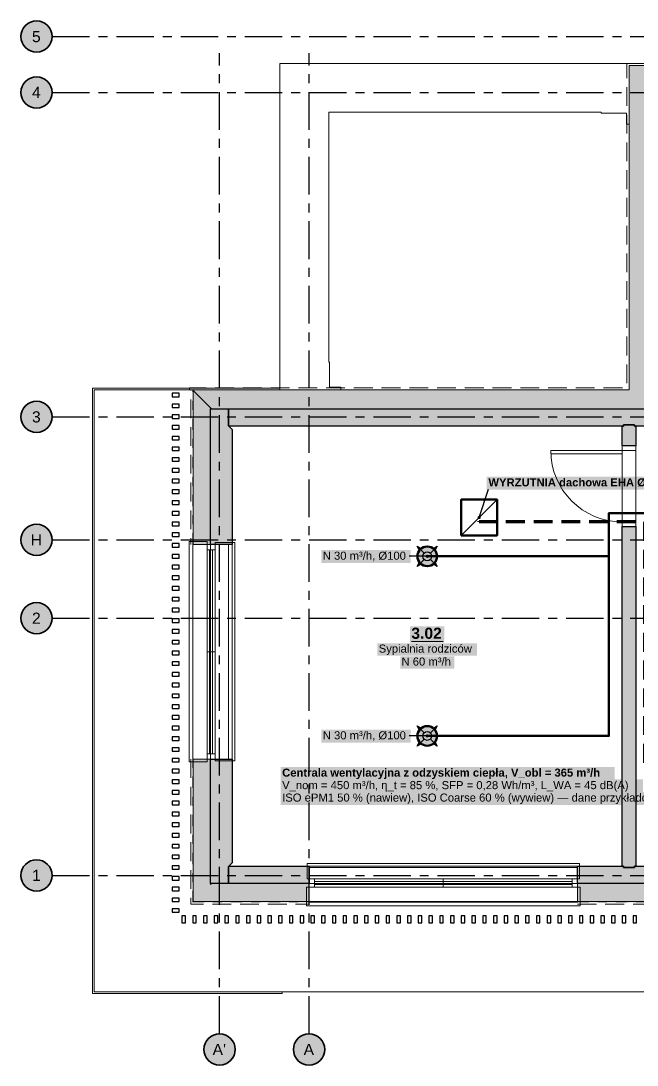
# Model space of a CAD drawing. Header units: metres. Extents: x -3.2 to 60.6, y -2.1 to 10.4.
# Drawn here: x 38.8 to 45.69, y -2.12 to 9.55 of the extents above; entities that cross this region are included whole.
import ezdxf

# ---------------------------------------------------------------- set-up
doc = ezdxf.new("R2010")
doc.units = ezdxf.units.M
for name, pattern in [('KRESKOWA', [5.25, 4.2, -1.05]), ('PUNKTOWA', [10.5, 8.4, -1.05, 0, -1.05]), ('PUNKTOWA_KROTKA', [6.3, 4.2, -1.05, 0, -1.05])]:
    doc.linetypes.add(name, pattern=pattern)
doc.layers.add('A-MASKA', color=7, linetype='Continuous', lineweight=18)
doc.layers.add('S-OPISY', color=2, linetype='Continuous', lineweight=25)
for name, color, linetype, lineweight, true_color in [('I-OSIE', 8, 'PUNKTOWA', 18, 0x7a7a7a), ('I-PODKLAD', 8, 'Continuous', 18, 0x9a9a9a), ('I-PODKLAD-SCIANY', 8, 'Continuous', 25, 0x6e6e6e), ('I-PODKLAD-WYPELN', 254, 'Continuous', 18, 0xe6e6e6), ('I-POMIESZCZENIA', 8, 'Continuous', 25, 0x4a4a4a), ('S-WENT', 3, 'Continuous', 35, 0x008a00)]:
    doc.layers.add(name, color=color, linetype=linetype, lineweight=lineweight, true_color=true_color)
doc.styles.add('PL_ARIAL', font='arial.ttf')
doc.styles.add('PL_ARIAL_B', font='arialbd.ttf')

msp = doc.modelspace()

# ---------------------------------------------------------------- hatches: boundary and pattern name
at = {"layer": 'A-MASKA', "true_color": 0xffffff}
for points in [[(44.006, 4.311), (47.001, 4.311), (47.001, 4.456), (44.006, 4.456)], [(42.156, 3.491), (43.157, 3.491), (43.157, 3.636), (42.156, 3.636)], [(43.148, 2.602), (43.532, 2.602), (43.532, 2.784), (43.148, 2.784)], [(42.783, 2.455), (43.897, 2.455), (43.897, 2.595), (42.783, 2.595)], [(43.038, 2.311), (43.642, 2.311), (43.642, 2.45), (43.038, 2.45)], [(42.156, 1.483), (43.157, 1.483), (43.157, 1.628), (42.156, 1.628)], [(41.702, 1.066), (45.434, 1.066), (45.434, 1.211), (41.702, 1.211)], [(41.702, 0.927), (45.75, 0.927), (45.75, 1.072), (41.702, 1.072)], [(41.702, 0.787), (47.175, 0.787), (47.175, 0.932), (41.702, 0.932)]]:
    msp.add_hatch(color=7, dxfattribs=at).paths.add_polyline_path(points)
at = {"layer": 'I-OSIE', "true_color": 0xffffff}
for points in [[(39.15, 9.375), (39.149, 9.398), (39.144, 9.42), (39.137, 9.442), (39.127, 9.463), (39.114, 9.482), (39.099, 9.499), (39.082, 9.514), (39.062, 9.527), (39.042, 9.537), (39.02, 9.544), (38.998, 9.549), (38.975, 9.55), (38.952, 9.549), (38.93, 9.544), (38.908, 9.537), (38.887, 9.527), (38.868, 9.514), (38.851, 9.499), (38.836, 9.482), (38.823, 9.463), (38.813, 9.442), (38.806, 9.42), (38.801, 9.398), (38.8, 9.375), (38.801, 9.352), (38.806, 9.33), (38.813, 9.308), (38.823, 9.287), (38.836, 9.268), (38.851, 9.251), (38.868, 9.236), (38.887, 9.223), (38.908, 9.213), (38.93, 9.206), (38.952, 9.201), (38.975, 9.2), (38.998, 9.201), (39.02, 9.206), (39.042, 9.213), (39.062, 9.223), (39.082, 9.236), (39.099, 9.251), (39.114, 9.268), (39.127, 9.287), (39.137, 9.308), (39.144, 9.33), (39.149, 9.352)], [(39.15, 8.75), (39.149, 8.773), (39.144, 8.795), (39.137, 8.817), (39.127, 8.838), (39.114, 8.857), (39.099, 8.874), (39.082, 8.889), (39.062, 8.902), (39.042, 8.912), (39.02, 8.919), (38.998, 8.924), (38.975, 8.925), (38.952, 8.924), (38.93, 8.919), (38.908, 8.912), (38.887, 8.902), (38.868, 8.889), (38.851, 8.874), (38.836, 8.857), (38.823, 8.838), (38.813, 8.817), (38.806, 8.795), (38.801, 8.773), (38.8, 8.75), (38.801, 8.727), (38.806, 8.705), (38.813, 8.683), (38.823, 8.662), (38.836, 8.643), (38.851, 8.626), (38.868, 8.611), (38.887, 8.598), (38.908, 8.588), (38.93, 8.581), (38.952, 8.576), (38.975, 8.575), (38.998, 8.576), (39.02, 8.581), (39.042, 8.588), (39.062, 8.598), (39.082, 8.611), (39.099, 8.626), (39.114, 8.643), (39.127, 8.662), (39.137, 8.683), (39.144, 8.705), (39.149, 8.727)], [(39.15, 5.125), (39.149, 5.148), (39.144, 5.17), (39.137, 5.192), (39.127, 5.213), (39.114, 5.232), (39.099, 5.249), (39.082, 5.264), (39.062, 5.277), (39.042, 5.287), (39.02, 5.294), (38.998, 5.299), (38.975, 5.3), (38.952, 5.299), (38.93, 5.294), (38.908, 5.287), (38.887, 5.277), (38.868, 5.264), (38.851, 5.249), (38.836, 5.232), (38.823, 5.213), (38.813, 5.192), (38.806, 5.17), (38.801, 5.148), (38.8, 5.125), (38.801, 5.102), (38.806, 5.08), (38.813, 5.058), (38.823, 5.037), (38.836, 5.018), (38.851, 5.001), (38.868, 4.986), (38.887, 4.973), (38.908, 4.963), (38.93, 4.956), (38.952, 4.951), (38.975, 4.95), (38.998, 4.951), (39.02, 4.956), (39.042, 4.963), (39.062, 4.973), (39.082, 4.986), (39.099, 5.001), (39.114, 5.018), (39.127, 5.037), (39.137, 5.058), (39.144, 5.08), (39.149, 5.102)], [(39.15, 3.75), (39.149, 3.773), (39.144, 3.795), (39.137, 3.817), (39.127, 3.837), (39.114, 3.857), (39.099, 3.874), (39.082, 3.889), (39.062, 3.902), (39.042, 3.912), (39.02, 3.919), (38.998, 3.924), (38.975, 3.925), (38.952, 3.924), (38.93, 3.919), (38.908, 3.912), (38.887, 3.902), (38.868, 3.889), (38.851, 3.874), (38.836, 3.857), (38.823, 3.837), (38.813, 3.817), (38.806, 3.795), (38.801, 3.773), (38.8, 3.75), (38.801, 3.727), (38.806, 3.705), (38.813, 3.683), (38.823, 3.663), (38.836, 3.643), (38.851, 3.626), (38.868, 3.611), (38.887, 3.598), (38.908, 3.588), (38.93, 3.581), (38.952, 3.576), (38.975, 3.575), (38.998, 3.576), (39.02, 3.581), (39.042, 3.588), (39.062, 3.598), (39.082, 3.611), (39.099, 3.626), (39.114, 3.643), (39.127, 3.663), (39.137, 3.683), (39.144, 3.705), (39.149, 3.727)], [(39.15, 2.875), (39.149, 2.898), (39.144, 2.92), (39.137, 2.942), (39.127, 2.962), (39.114, 2.982), (39.099, 2.999), (39.082, 3.014), (39.062, 3.027), (39.042, 3.037), (39.02, 3.044), (38.998, 3.049), (38.975, 3.05), (38.952, 3.049), (38.93, 3.044), (38.908, 3.037), (38.887, 3.027), (38.868, 3.014), (38.851, 2.999), (38.836, 2.982), (38.823, 2.962), (38.813, 2.942), (38.806, 2.92), (38.801, 2.898), (38.8, 2.875), (38.801, 2.852), (38.806, 2.83), (38.813, 2.808), (38.823, 2.788), (38.836, 2.768), (38.851, 2.751), (38.868, 2.736), (38.887, 2.723), (38.908, 2.713), (38.93, 2.706), (38.952, 2.701), (38.975, 2.7), (38.998, 2.701), (39.02, 2.706), (39.042, 2.713), (39.062, 2.723), (39.082, 2.736), (39.099, 2.751), (39.114, 2.768), (39.127, 2.788), (39.137, 2.808), (39.144, 2.83), (39.149, 2.852)], [(39.15, 0), (39.149, 0.023), (39.144, 0.045), (39.137, 0.067), (39.127, 0.087), (39.114, 0.107), (39.099, 0.124), (39.082, 0.139), (39.062, 0.152), (39.042, 0.162), (39.02, 0.169), (38.998, 0.174), (38.975, 0.175), (38.952, 0.174), (38.93, 0.169), (38.908, 0.162), (38.887, 0.152), (38.868, 0.139), (38.851, 0.124), (38.836, 0.107), (38.823, 0.087), (38.813, 0.067), (38.806, 0.045), (38.801, 0.023), (38.8, 0), (38.801, -0.023), (38.806, -0.045), (38.813, -0.067), (38.823, -0.088), (38.836, -0.107), (38.851, -0.124), (38.868, -0.139), (38.887, -0.152), (38.908, -0.162), (38.93, -0.169), (38.952, -0.174), (38.975, -0.175), (38.998, -0.174), (39.02, -0.169), (39.042, -0.162), (39.062, -0.152), (39.082, -0.139), (39.099, -0.124), (39.114, -0.107), (39.127, -0.088), (39.137, -0.067), (39.144, -0.045), (39.149, -0.023)], [(41.195, -1.945), (41.194, -1.922), (41.189, -1.9), (41.182, -1.878), (41.172, -1.858), (41.159, -1.838), (41.144, -1.821), (41.127, -1.806), (41.107, -1.793), (41.087, -1.783), (41.065, -1.776), (41.043, -1.771), (41.02, -1.77), (40.997, -1.771), (40.975, -1.776), (40.953, -1.783), (40.932, -1.793), (40.913, -1.806), (40.896, -1.821), (40.881, -1.838), (40.868, -1.858), (40.858, -1.878), (40.851, -1.9), (40.846, -1.922), (40.845, -1.945), (40.846, -1.968), (40.851, -1.99), (40.858, -2.012), (40.868, -2.033), (40.881, -2.052), (40.896, -2.069), (40.913, -2.084), (40.932, -2.097), (40.953, -2.107), (40.975, -2.114), (40.997, -2.119), (41.02, -2.12), (41.043, -2.119), (41.065, -2.114), (41.087, -2.107), (41.107, -2.097), (41.127, -2.084), (41.144, -2.069), (41.159, -2.052), (41.172, -2.033), (41.182, -2.012), (41.189, -1.99), (41.194, -1.968)], [(42.195, -1.945), (42.194, -1.922), (42.189, -1.9), (42.182, -1.878), (42.172, -1.858), (42.159, -1.838), (42.144, -1.821), (42.127, -1.806), (42.107, -1.793), (42.087, -1.783), (42.065, -1.776), (42.043, -1.771), (42.02, -1.77), (41.997, -1.771), (41.975, -1.776), (41.953, -1.783), (41.932, -1.793), (41.913, -1.806), (41.896, -1.821), (41.881, -1.838), (41.868, -1.858), (41.858, -1.878), (41.851, -1.9), (41.846, -1.922), (41.845, -1.945), (41.846, -1.968), (41.851, -1.99), (41.858, -2.012), (41.868, -2.033), (41.881, -2.052), (41.896, -2.069), (41.913, -2.084), (41.932, -2.097), (41.953, -2.107), (41.975, -2.114), (41.997, -2.119), (42.02, -2.12), (42.043, -2.119), (42.065, -2.114), (42.087, -2.107), (42.107, -2.097), (42.127, -2.084), (42.144, -2.069), (42.159, -2.052), (42.172, -2.033), (42.182, -2.012), (42.189, -1.99), (42.194, -1.968)]]:
    msp.add_hatch(color=7, dxfattribs=at).paths.add_polyline_path(points)
at = {"layer": 'I-PODKLAD-WYPELN', "true_color": 0xe4e4e4}
h = msp.add_hatch(color=7, dxfattribs=at)
h.paths.add_polyline_path([(41.16, 4.985), (41.16, 4.985), (41.16, 3.7), (41.16, 3.7), (41.16, 3.7), (41.135, 3.7), (41.135, 3.7), (41.135, 3.7), (41.135, 3.7), (40.92, 3.7), (40.92, 3.7), (40.92, 3.7), (40.92, 3.7), (40.92, 3.7), (40.92, 3.7), (40.92, 3.7), (40.92, 3.7), (40.724, 3.7), (40.724, 3.7), (40.724, 3.7), (40.724, 3.7), (40.72, 3.7), (40.72, 5.425), (40.72, 5.425), (40.72, 5.425), (40.72, 5.425), (45.595, 5.425), (45.595, 9.05), (46.32, 9.05), (46.32, 8.84), (46.32, 8.645), (46, 8.645), (46, 5.425), (45.985, 5.425), (45.985, 5.425), (45.985, 5.425), (45.985, 5.425), (45.985, 5.425), (45.985, 5.425), (45.985, 5.425), (45.985, 5.425), (45.985, 5.425), (45.985, 5.425), (45.985, 5.425), (45.985, 5.23), (45.985, 5.23), (45.985, 5.23), (45.985, 5.23), (45.985, 5.23), (46.22, 5.23), (46.22, 5.23), (46.22, 5.23), (46.22, 5.23), (46.22, 5.23), (46.22, 5.035), (46.22, 5.035), (46.22, 5.035), (46.22, 5.02), (46.22, 5.02), (46.22, 5.02), (45.895, 5.02), (45.895, 5.02), (45.895, 5.02), (45.895, 5.02), (45.895, 5.02), (45.67, 5.02), (45.67, 5.02), (45.67, 5.02), (45.67, 4.8), (45.67, 4.8), (45.67, 4.8), (45.655, 4.8), (45.655, 4.8), (45.655, 4.8), (45.655, 4.8), (45.52, 4.8), (45.52, 4.8), (45.52, 4.8), (45.52, 4.8), (45.52, 4.8), (45.52, 5.02), (45.52, 5.02), (45.52, 5.02), (45.52, 5.02), (45.52, 5.02), (41.125, 5.02), (41.125, 5.02), (41.125, 5.02), (41.123, 5.022), (41.135, 5.01), (41.135, 5.01), (41.135, 5.01), (41.16, 4.985)])
h.paths.add_polyline_path([(45.895, 5.215), (45.895, 5.215), (45.895, 5.215), (45.895, 5.215), (45.895, 5.215), (45.895, 5.215), (45.895, 5.215), (45.895, 5.215)], flags=0)
h.paths.add_polyline_path([(45.895, 5.035), (45.895, 5.035), (45.895, 5.035)], flags=0)
h.paths.add_polyline_path([(40.92, 5.225), (40.92, 5.225), (40.92, 5.225), (40.92, 5.215), (40.92, 5.215), (40.92, 5.215), (40.92, 5.215), (40.92, 5.215), (40.93, 5.215), (40.93, 5.215), (40.93, 5.215)], flags=0)
h.paths.add_polyline_path([(41.12, 5.215), (41.12, 5.215), (41.12, 5.215), (41.12, 5.215), (41.12, 5.215), (41.12, 5.215), (41.12, 5.215), (41.12, 5.215)], flags=0)
h.paths.add_polyline_path([(40.724, 5.421), (40.724, 5.421), (40.724, 5.421), (40.724, 5.421), (40.73, 5.415)], flags=0)
h.paths.add_polyline_path([(40.807, 5.338), (40.904, 5.241), (40.92, 5.225), (40.73, 5.415)], flags=0)
h.paths.add_polyline_path([(45.805, 5.425), (45.805, 5.425), (45.805, 5.425), (45.805, 5.425)], flags=0)
h.paths.add_polyline_path([(45.805, 5.215), (45.805, 5.215), (45.805, 5.215), (45.805, 5.215)], flags=0)
msp.add_hatch(color=7, dxfattribs=at).paths.add_polyline_path([(45.02, -0.09), (45.02, 0.105), (45.02, 0.105), (45.02, 0.105), (45.52, 0.105), (45.52, 0.105), (45.52, 0.105), (45.52, 0.105), (45.52, 0.105), (45.52, 3.9), (45.52, 3.9), (45.52, 3.9), (45.52, 3.9), (45.52, 3.9), (45.655, 3.9), (45.655, 3.9), (45.655, 3.9), (45.67, 3.9), (45.67, 3.9), (45.67, 3.9), (45.67, 0.105), (45.67, 0.105), (45.67, 0.105), (46.12, 0.105), (46.12, 0.105), (46.12, 0.105), (46.12, -0.09), (46.12, -0.09), (46.12, -0.09), (46.12, -0.09), (46.12, -0.29), (46.12, -0.3), (45.02, -0.3), (45.02, -0.29), (45.02, -0.09), (45.02, -0.09), (45.02, -0.09)])
h = msp.add_hatch(color=7, dxfattribs=at)
h.paths.add_polyline_path([(42.02, 0.105), (42.02, 0.105), (42.02, -0.09), (42.02, -0.09), (42.02, -0.09), (42.02, -0.09), (42.02, -0.29), (42.02, -0.3), (40.72, -0.3), (40.72, 1.3), (40.724, 1.3), (40.724, 1.3), (40.724, 1.3), (40.724, 1.3), (40.92, 1.3), (40.92, 1.3), (40.92, 1.3), (40.92, 1.3), (40.92, 1.3), (40.92, 1.3), (40.92, 1.3), (40.92, 1.3), (41.135, 1.3), (41.135, 1.3), (41.135, 1.3), (41.16, 1.3), (41.16, 1.3), (41.16, 1.3), (41.16, 0.14), (41.16, 0.14), (41.16, 0.14), (41.135, 0.115), (41.135, 0.115), (41.135, 0.115), (41.135, 0.115), (41.12, 0.1), (41.12, 0.1), (41.125, 0.105), (41.125, 0.105), (41.125, 0.105), (42.02, 0.105)])
h.paths.add_polyline_path([(41.12, -0.09), (41.12, -0.09), (41.12, -0.09), (41.12, -0.09), (41.12, -0.09), (41.12, -0.09), (41.12, -0.09), (41.12, -0.09), (41.12, -0.09)], flags=0)
h.paths.add_polyline_path([(40.724, -0.296), (40.724, -0.296), (40.724, -0.296), (40.724, -0.296)], flags=0)
h.paths.add_polyline_path([(40.904, -0.116), (40.86, -0.16), (40.906, -0.114)], flags=0)
h.paths.add_polyline_path([(40.92, -0.09), (40.92, -0.09), (40.92, -0.1), (40.92, -0.1), (40.92, -0.1), (40.93, -0.09), (40.92, -0.09), (40.92, -0.09), (40.92, -0.09)], flags=0)
at = {"layer": 'S-OPISY', "true_color": 0x000000}
for points in [[(43.937, 4), (43.937, 4.005), (43.935, 4.009), (43.932, 4.012), (43.929, 4.015), (43.925, 4.017), (43.92, 4.018), (43.915, 4.017), (43.911, 4.015), (43.908, 4.012), (43.905, 4.009), (43.903, 4.005), (43.902, 4), (43.903, 3.995), (43.905, 3.991), (43.908, 3.988), (43.911, 3.985), (43.915, 3.983), (43.92, 3.982), (43.925, 3.983), (43.929, 3.985), (43.932, 3.988), (43.935, 3.991), (43.937, 3.995)], [(43.357, 3.566), (43.357, 3.571), (43.355, 3.575), (43.352, 3.579), (43.349, 3.581), (43.345, 3.583), (43.34, 3.584), (43.335, 3.583), (43.331, 3.581), (43.328, 3.579), (43.325, 3.575), (43.323, 3.571), (43.322, 3.566), (43.323, 3.562), (43.325, 3.558), (43.328, 3.554), (43.331, 3.551), (43.335, 3.549), (43.34, 3.549), (43.345, 3.549), (43.349, 3.551), (43.352, 3.554), (43.355, 3.558), (43.357, 3.562)], [(43.357, 1.559), (43.357, 1.563), (43.355, 1.568), (43.352, 1.571), (43.349, 1.574), (43.345, 1.576), (43.34, 1.576), (43.335, 1.576), (43.331, 1.574), (43.328, 1.571), (43.325, 1.568), (43.323, 1.563), (43.322, 1.559), (43.323, 1.554), (43.325, 1.55), (43.328, 1.546), (43.331, 1.544), (43.335, 1.542), (43.34, 1.541), (43.345, 1.542), (43.349, 1.544), (43.352, 1.546), (43.355, 1.55), (43.357, 1.554)]]:
    msp.add_hatch(color=7, dxfattribs=at).paths.add_polyline_path(points)
at = {"layer": 'S-WENT', "true_color": 0x000000}
for points in [[(43.227, 3.679), (43.271, 3.655), (43.251, 3.635)], [(43.453, 3.679), (43.429, 3.635), (43.409, 3.655)], [(43.227, 3.453), (43.251, 3.497), (43.271, 3.478)], [(43.453, 3.453), (43.409, 3.478), (43.429, 3.497)], [(43.227, 1.672), (43.271, 1.647), (43.251, 1.628)], [(43.453, 1.672), (43.429, 1.628), (43.409, 1.647)], [(43.227, 1.446), (43.251, 1.49), (43.271, 1.47)], [(43.453, 1.446), (43.409, 1.47), (43.429, 1.49)]]:
    msp.add_hatch(color=7, dxfattribs=at).paths.add_polyline_path(points)
at = {"layer": 'S-WENT', "true_color": 0xffffff}
for points in [[(43.45, 3.566), (43.448, 3.585), (43.443, 3.604), (43.435, 3.621), (43.424, 3.637), (43.411, 3.651), (43.395, 3.662), (43.378, 3.67), (43.359, 3.675), (43.34, 3.676), (43.321, 3.675), (43.302, 3.67), (43.285, 3.662), (43.269, 3.651), (43.256, 3.637), (43.245, 3.621), (43.237, 3.604), (43.232, 3.585), (43.23, 3.566), (43.232, 3.547), (43.237, 3.529), (43.245, 3.511), (43.256, 3.496), (43.269, 3.482), (43.285, 3.471), (43.302, 3.463), (43.321, 3.458), (43.34, 3.456), (43.359, 3.458), (43.378, 3.463), (43.395, 3.471), (43.411, 3.482), (43.424, 3.496), (43.435, 3.511), (43.443, 3.529), (43.448, 3.547)], [(43.45, 1.559), (43.448, 1.578), (43.443, 1.596), (43.435, 1.614), (43.424, 1.629), (43.411, 1.643), (43.395, 1.654), (43.378, 1.662), (43.359, 1.667), (43.34, 1.669), (43.321, 1.667), (43.302, 1.662), (43.285, 1.654), (43.269, 1.643), (43.256, 1.629), (43.245, 1.614), (43.237, 1.596), (43.232, 1.578), (43.23, 1.559), (43.232, 1.54), (43.237, 1.521), (43.245, 1.504), (43.256, 1.488), (43.269, 1.474), (43.285, 1.463), (43.302, 1.455), (43.321, 1.45), (43.34, 1.449), (43.359, 1.45), (43.378, 1.455), (43.395, 1.463), (43.411, 1.474), (43.424, 1.488), (43.435, 1.504), (43.443, 1.521), (43.448, 1.54)]]:
    msp.add_hatch(color=7, dxfattribs=at).paths.add_polyline_path(points)

# ---------------------------------------------------------------- linework, layer by layer
at = {"layer": 'I-OSIE', "linetype": 'PUNKTOWA', "lineweight": 25, "ltscale": 0.049728, "flags": 128}
for points in [[(39.15, 9.375), (58.365, 9.375)], [(39.15, 8.75), (58.365, 8.75)], [(39.15, 5.125), (58.365, 5.125)], [(39.15, 3.75), (58.365, 3.75)], [(39.15, 2.875), (58.365, 2.875)], [(39.15, 0), (58.365, 0)]]:
    msp.add_lwpolyline(points, dxfattribs=at)
at = {"layer": 'I-OSIE', "linetype": 'PUNKTOWA', "lineweight": 25, "ltscale": 0.050183, "flags": 128}
for points in [[(41.02, -1.77), (41.02, 9.19)], [(42.02, -1.77), (42.02, 9.19)]]:
    msp.add_lwpolyline(points, dxfattribs=at)
at = {"layer": 'I-OSIE', "linetype": 'Continuous', "lineweight": 35, "ltscale": 0.05}
for centre in [(38.975, 9.375), (38.975, 8.75), (38.975, 5.125), (38.975, 3.75), (38.975, 2.875), (38.975, 0), (41.02, -1.945), (42.02, -1.945)]:
    msp.add_circle(centre, 0.175, dxfattribs=at)
at = {"layer": 'I-PODKLAD', "linetype": 'KRESKOWA', "lineweight": 13, "ltscale": 0.05, "flags": 128}
for points in [[(40.685, 5.426), (40.685, 5.45), (45.57, 5.45), (45.57, 9.075), (50.845, 9.075), (50.845, 5.45), (54.345, 5.45), (54.345, 5.426)], [(54.34, 3.1), (54.34, 5.425), (54.62, 5.425), (54.62, -1.3), (39.62, -1.3), (39.62, 5.425), (40.7, 5.425), (40.7, 3.7)], [(40.7, 1.3), (40.7, -0.32), (42.019, -0.32)], [(45.02, -0.32), (46.119, -0.32)]]:
    msp.add_lwpolyline(points, dxfattribs=at)
at = {"layer": 'I-PODKLAD', "lineweight": 13, "ltscale": 0.05}
for points in [[(41.695, 5.426), (41.695, 9.075), (45.83, 9.075), (45.83, 9.05)], [(45.594, 8.395), (45.565, 8.395), (45.565, 8.52), (45.285, 8.52), (45.285, 8.53), (42.24, 8.53), (42.24, 5.735), (42.25, 5.735), (42.25, 5.455), (42.375, 5.455), (42.375, 5.426)], [(41.72, -1.3), (41.72, -1.32), (39.6, -1.32), (39.6, 5.445), (41.694, 5.445)], [(54.345, 5.425), (54.62, 5.425), (54.62, -1.3), (39.62, -1.3), (39.62, 5.425), (40.719, 5.425)], [(45.52, 4.8), (45.52, 3.901)], [(45.67, 3.901), (45.67, 4.8)], [(40.72, 3.7), (40.72, 1.3)], [(40.92, 1.3), (40.92, 3.7)], [(41.12, 3.7), (41.12, 1.3)], [(41.16, 1.3), (41.16, 3.7)], [(45.019, 0.105), (42.02, 0.105)], [(42.02, 0.09), (45.019, 0.09)], [(45.019, -0.09), (42.02, -0.09)], [(45.019, -0.29), (42.02, -0.29)], [(42.02, -0.3), (45.019, -0.3)]]:
    msp.add_lwpolyline(points, dxfattribs=at)
at = {"layer": 'I-PODKLAD', "lineweight": 18, "ltscale": 0.05}
for points in [[(45.52, 4.8), (45.52, 4.75), (45.67, 4.75), (45.67, 4.8)], [(45.52, 4.75), (44.72, 4.75), (44.72, 4.71), (45.52, 4.71)], [(45.52, 3.9), (45.52, 3.95), (45.67, 3.95), (45.67, 3.9)], [(40.88, 3.73), (40.88, 1.27), (40.68, 1.27), (40.68, 3.73)], [(40.97, 3.7), (40.97, 1.3), (40.88, 1.3), (40.88, 3.7)], [(40.97, 3.72), (40.97, 1.28), (41.19, 1.28), (41.19, 3.72)], [(42, -0.04), (45.04, -0.04), (45.04, 0.135), (42, 0.135)], [(42.02, -0.04), (45.02, -0.04), (45.02, -0.13), (42.02, -0.13)], [(41.99, -0.13), (45.05, -0.13), (45.05, -0.34), (41.99, -0.34)]]:
    msp.add_lwpolyline(points, close=True, dxfattribs=at)
for points in [[(40.97, 3.64), (40.88, 3.64)], [(40.909, 3.64), (40.909, 1.36)], [(40.941, 3.64), (40.941, 1.36)], [(40.97, 2.5), (40.88, 2.5)], [(40.97, 1.36), (40.88, 1.36)], [(42.08, -0.04), (42.08, -0.13)], [(42.08, -0.069), (44.96, -0.069)], [(42.08, -0.101), (44.96, -0.101)], [(43.52, -0.04), (43.52, -0.13)], [(44.96, -0.04), (44.96, -0.13)]]:
    msp.add_lwpolyline(points, dxfattribs=at)
at = {"layer": 'I-PODKLAD', "lineweight": 13, "ltscale": 0.05}
msp.add_arc((45.52, 4.75), 0.8, -180, -90, dxfattribs=at)
at = {"layer": 'I-PODKLAD-SCIANY', "lineweight": 13, "ltscale": 0.05}
msp.add_lwpolyline([(45.805, 5.215), (40.93, 5.215), (40.93, 5.215), (40.93, 5.215), (40.73, 5.415), (40.724, 5.421), (40.72, 5.425), (40.72, 5.425), (40.72, 5.425), (40.72, 5.425), (45.595, 5.425), (45.595, 5.425), (45.595, 5.425), (45.595, 5.425), (45.595, 5.425), (45.595, 5.425), (45.595, 5.425), (45.595, 5.425), (45.595, 5.425), (45.595, 5.425), (45.595, 5.425), (45.595, 5.425), (45.595, 5.425), (45.595, 5.425), (45.595, 5.425), (45.595, 5.425), (45.595, 5.425), (45.595, 9.05), (45.595, 9.05), (45.595, 9.05), (46.32, 9.05)], dxfattribs=at)
at = {"layer": 'I-PODKLAD-SCIANY', "lineweight": 25, "ltscale": 0.05}
for points in [[(40.57, 5.348), (40.57, 5.388), (40.49, 5.388), (40.49, 5.348)], [(40.57, 5.228), (40.57, 5.268), (40.49, 5.268), (40.49, 5.228)], [(40.57, 5.107), (40.57, 5.147), (40.49, 5.147), (40.49, 5.107)], [(40.92, 3.7), (40.92, 5.215), (40.92, 5.215), (40.92, 5.215), (40.92, 5.215), (40.92, 5.215), (41.12, 5.215), (41.12, 5.215), (41.12, 5.215), (41.12, 5.215), (41.12, 5.215), (41.12, 5.025), (41.12, 5.025), (41.12, 5.025), (41.12, 5.025), (41.12, 5.025), (41.12, 5.025), (41.12, 5.025), (41.12, 5.025), (41.12, 5.025), (41.135, 5.01), (41.16, 4.985), (41.16, 4.985), (41.16, 4.985), (41.16, 4.985), (41.16, 3.7), (41.16, 3.7), (41.16, 3.7), (41.16, 3.7), (40.92, 3.7), (40.92, 3.7), (40.92, 3.7), (40.92, 3.7)], [(40.57, 4.987), (40.57, 5.027), (40.49, 5.027), (40.49, 4.987)], [(45.52, 5.02), (45.52, 5.02), (45.52, 5.02), (45.52, 5.02), (45.52, 5.02), (45.535, 5.02), (45.535, 5.02), (45.535, 5.02), (45.535, 5.02), (45.535, 5.02), (45.535, 5.02), (45.535, 5.02), (45.535, 5.02), (45.535, 5.02), (45.535, 5.02), (45.535, 5.02), (45.535, 5.02), (45.535, 5.02), (45.535, 5.02), (45.535, 5.02), (45.535, 5.02), (45.535, 5.02), (45.535, 5.035), (45.535, 5.035), (45.535, 5.035), (45.535, 5.035), (45.535, 5.035), (45.655, 5.035), (45.655, 5.035), (45.655, 5.035), (45.655, 5.035), (45.655, 5.035), (45.655, 5.02), (45.655, 5.02), (45.655, 5.02), (45.655, 5.02), (45.655, 5.02), (45.655, 5.02), (45.655, 5.02), (45.655, 5.02), (45.655, 5.02), (45.655, 5.02), (45.655, 5.02), (45.655, 5.02), (45.655, 5.02), (45.655, 5.02), (45.655, 5.02), (45.655, 5.02), (45.655, 5.02), (45.67, 5.02), (45.67, 5.02), (45.67, 5.02), (45.67, 5.02), (45.67, 4.8), (45.67, 4.8), (45.67, 4.8), (45.52, 4.8), (45.52, 4.8), (45.52, 4.8), (45.52, 4.8), (45.52, 4.8)], [(40.57, 4.867), (40.57, 4.907), (40.49, 4.907), (40.49, 4.867)], [(40.57, 4.747), (40.57, 4.787), (40.49, 4.787), (40.49, 4.747)], [(40.57, 4.628), (40.57, 4.668), (40.49, 4.668), (40.49, 4.628)], [(40.57, 4.508), (40.57, 4.548), (40.49, 4.548), (40.49, 4.508)], [(40.57, 4.388), (40.57, 4.428), (40.49, 4.428), (40.49, 4.388)], [(40.57, 4.268), (40.57, 4.308), (40.49, 4.308), (40.49, 4.268)], [(40.57, 4.147), (40.57, 4.188), (40.49, 4.188), (40.49, 4.147)], [(40.57, 4.027), (40.57, 4.067), (40.49, 4.067), (40.49, 4.027)], [(40.57, 3.908), (40.57, 3.947), (40.49, 3.947), (40.49, 3.908)], [(45.52, 3.9), (45.52, 3.9), (45.52, 3.9), (45.52, 3.9), (45.52, 3.9), (45.67, 3.9), (45.67, 3.9), (45.67, 3.9), (45.67, 3.9), (45.67, 0.105), (45.67, 0.105), (45.67, 0.105), (45.67, 0.105), (45.655, 0.105), (45.655, 0.105), (45.655, 0.105), (45.655, 0.105), (45.655, 0.105), (45.655, 0.105), (45.655, 0.105), (45.655, 0.105), (45.655, 0.105), (45.655, 0.105), (45.655, 0.105), (45.655, 0.105), (45.655, 0.105), (45.655, 0.105), (45.655, 0.105), (45.655, 0.105), (45.655, 0.105), (45.655, 0.09), (45.655, 0.09), (45.655, 0.09), (45.655, 0.09), (45.655, 0.09), (45.535, 0.09), (45.535, 0.09), (45.535, 0.09), (45.535, 0.09), (45.535, 0.09), (45.535, 0.105), (45.535, 0.105), (45.535, 0.105), (45.535, 0.105), (45.535, 0.105), (45.535, 0.105), (45.535, 0.105), (45.535, 0.105), (45.535, 0.105), (45.535, 0.105), (45.535, 0.105), (45.535, 0.105), (45.535, 0.105), (45.535, 0.105), (45.535, 0.105), (45.535, 0.105), (45.535, 0.105), (45.52, 0.105), (45.52, 0.105), (45.52, 0.105), (45.52, 0.105), (45.52, 0.105)], [(40.57, 3.788), (40.57, 3.828), (40.49, 3.828), (40.49, 3.788)], [(40.57, 3.667), (40.57, 3.708), (40.49, 3.708), (40.49, 3.667)], [(40.57, 3.547), (40.57, 3.587), (40.49, 3.587), (40.49, 3.547)], [(40.57, 3.428), (40.57, 3.467), (40.49, 3.467), (40.49, 3.428)], [(40.57, 3.308), (40.57, 3.348), (40.49, 3.348), (40.49, 3.308)], [(40.57, 3.188), (40.57, 3.228), (40.49, 3.228), (40.49, 3.188)], [(40.57, 3.067), (40.57, 3.107), (40.49, 3.107), (40.49, 3.067)], [(40.57, 2.947), (40.57, 2.987), (40.49, 2.987), (40.49, 2.947)], [(40.57, 2.828), (40.57, 2.868), (40.49, 2.868), (40.49, 2.828)], [(40.57, 2.708), (40.57, 2.748), (40.49, 2.748), (40.49, 2.708)], [(40.57, 2.587), (40.57, 2.627), (40.49, 2.627), (40.49, 2.587)], [(40.57, 2.467), (40.57, 2.507), (40.49, 2.507), (40.49, 2.467)], [(40.57, 2.348), (40.57, 2.388), (40.49, 2.388), (40.49, 2.348)], [(40.57, 2.228), (40.57, 2.268), (40.49, 2.268), (40.49, 2.228)], [(40.57, 2.107), (40.57, 2.147), (40.49, 2.147), (40.49, 2.107)], [(40.57, 1.988), (40.57, 2.027), (40.49, 2.027), (40.49, 1.988)], [(40.57, 1.867), (40.57, 1.907), (40.49, 1.907), (40.49, 1.867)], [(40.57, 1.748), (40.57, 1.788), (40.49, 1.788), (40.49, 1.748)], [(40.57, 1.627), (40.57, 1.667), (40.49, 1.667), (40.49, 1.627)], [(40.57, 1.508), (40.57, 1.548), (40.49, 1.548), (40.49, 1.508)], [(40.57, 1.387), (40.57, 1.427), (40.49, 1.427), (40.49, 1.387)], [(40.57, 1.268), (40.57, 1.308), (40.49, 1.308), (40.49, 1.268)], [(40.92, -0.09), (40.92, 1.3), (40.92, 1.3), (40.92, 1.3), (40.92, 1.3), (40.92, 1.3), (41.16, 1.3), (41.16, 1.3), (41.16, 1.3), (41.16, 1.3), (41.16, 0.14), (41.16, 0.14), (41.16, 0.14), (41.16, 0.14), (41.135, 0.115), (41.12, 0.1), (41.12, 0.1), (41.12, 0.1), (41.12, 0.1), (41.12, 0.1), (41.12, 0.1), (41.12, 0.1), (41.12, 0.1), (41.12, 0.1), (41.12, -0.09), (41.12, -0.09), (41.12, -0.09), (41.12, -0.09), (41.12, -0.09), (40.92, -0.09), (40.92, -0.09), (40.92, -0.09), (40.92, -0.09)], [(40.57, 1.147), (40.57, 1.188), (40.49, 1.188), (40.49, 1.147)], [(40.57, 1.028), (40.57, 1.067), (40.49, 1.067), (40.49, 1.028)], [(40.57, 0.907), (40.57, 0.948), (40.49, 0.948), (40.49, 0.907)], [(40.57, 0.787), (40.57, 0.828), (40.49, 0.828), (40.49, 0.787)], [(40.57, 0.667), (40.57, 0.708), (40.49, 0.708), (40.49, 0.667)], [(40.57, 0.547), (40.57, 0.588), (40.49, 0.588), (40.49, 0.547)], [(40.57, 0.427), (40.57, 0.468), (40.49, 0.468), (40.49, 0.427)], [(40.57, 0.307), (40.57, 0.347), (40.49, 0.347), (40.49, 0.307)], [(40.57, 0.188), (40.57, 0.228), (40.49, 0.228), (40.49, 0.188)], [(40.57, 0.068), (40.57, 0.107), (40.49, 0.107), (40.49, 0.068)], [(41.12, -0.09), (41.12, -0.09), (41.12, -0.09), (41.12, 0.1), (41.12, 0.1), (41.12, 0.1), (41.12, 0.1), (41.125, 0.105), (41.125, 0.105), (41.125, 0.105), (41.125, 0.105), (41.125, 0.105), (42.02, 0.105), (42.02, 0.105), (42.02, 0.105), (42.02, 0.105), (42.02, -0.09), (42.02, -0.09), (42.02, -0.09), (42.02, -0.09), (41.12, -0.09)], [(40.57, -0.052), (40.57, -0.013), (40.49, -0.013), (40.49, -0.052)], [(40.57, -0.172), (40.57, -0.133), (40.49, -0.133), (40.49, -0.172)], [(40.57, -0.292), (40.57, -0.253), (40.49, -0.253), (40.49, -0.292)], [(40.57, -0.412), (40.57, -0.372), (40.49, -0.372), (40.49, -0.412)], [(40.6, -0.45), (40.6, -0.53), (40.64, -0.53), (40.64, -0.45)], [(40.72, -0.45), (40.72, -0.53), (40.76, -0.53), (40.76, -0.45)], [(40.84, -0.45), (40.84, -0.53), (40.88, -0.53), (40.88, -0.45)], [(40.96, -0.45), (40.96, -0.53), (41, -0.53), (41, -0.45)], [(41.08, -0.45), (41.08, -0.53), (41.12, -0.53), (41.12, -0.45)], [(41.2, -0.45), (41.2, -0.53), (41.24, -0.53), (41.24, -0.45)], [(41.32, -0.45), (41.32, -0.53), (41.36, -0.53), (41.36, -0.45)], [(41.44, -0.45), (41.44, -0.53), (41.48, -0.53), (41.48, -0.45)], [(41.56, -0.45), (41.56, -0.53), (41.6, -0.53), (41.6, -0.45)], [(41.68, -0.45), (41.68, -0.53), (41.72, -0.53), (41.72, -0.45)], [(41.8, -0.45), (41.8, -0.53), (41.84, -0.53), (41.84, -0.45)], [(41.92, -0.45), (41.92, -0.53), (41.96, -0.53), (41.96, -0.45)], [(42.04, -0.45), (42.04, -0.53), (42.08, -0.53), (42.08, -0.45)], [(42.16, -0.45), (42.16, -0.53), (42.2, -0.53), (42.2, -0.45)], [(42.28, -0.45), (42.28, -0.53), (42.32, -0.53), (42.32, -0.45)], [(42.4, -0.45), (42.4, -0.53), (42.44, -0.53), (42.44, -0.45)], [(42.52, -0.45), (42.52, -0.53), (42.56, -0.53), (42.56, -0.45)], [(42.64, -0.45), (42.64, -0.53), (42.68, -0.53), (42.68, -0.45)], [(42.76, -0.45), (42.76, -0.53), (42.8, -0.53), (42.8, -0.45)], [(42.88, -0.45), (42.88, -0.53), (42.92, -0.53), (42.92, -0.45)], [(43, -0.45), (43, -0.53), (43.04, -0.53), (43.04, -0.45)], [(43.12, -0.45), (43.12, -0.53), (43.16, -0.53), (43.16, -0.45)], [(43.24, -0.45), (43.24, -0.53), (43.28, -0.53), (43.28, -0.45)], [(43.36, -0.45), (43.36, -0.53), (43.4, -0.53), (43.4, -0.45)], [(43.48, -0.45), (43.48, -0.53), (43.52, -0.53), (43.52, -0.45)], [(43.6, -0.45), (43.6, -0.53), (43.64, -0.53), (43.64, -0.45)], [(43.72, -0.45), (43.72, -0.53), (43.76, -0.53), (43.76, -0.45)], [(43.84, -0.45), (43.84, -0.53), (43.88, -0.53), (43.88, -0.45)], [(43.96, -0.45), (43.96, -0.53), (44, -0.53), (44, -0.45)], [(44.08, -0.45), (44.08, -0.53), (44.12, -0.53), (44.12, -0.45)], [(44.2, -0.45), (44.2, -0.53), (44.24, -0.53), (44.24, -0.45)], [(44.32, -0.45), (44.32, -0.53), (44.36, -0.53), (44.36, -0.45)], [(44.44, -0.45), (44.44, -0.53), (44.48, -0.53), (44.48, -0.45)], [(44.56, -0.45), (44.56, -0.53), (44.6, -0.53), (44.6, -0.45)], [(44.68, -0.45), (44.68, -0.53), (44.72, -0.53), (44.72, -0.45)], [(44.8, -0.45), (44.8, -0.53), (44.84, -0.53), (44.84, -0.45)], [(44.92, -0.45), (44.92, -0.53), (44.96, -0.53), (44.96, -0.45)], [(45.04, -0.45), (45.04, -0.53), (45.08, -0.53), (45.08, -0.45)], [(45.16, -0.45), (45.16, -0.53), (45.2, -0.53), (45.2, -0.45)], [(45.28, -0.45), (45.28, -0.53), (45.32, -0.53), (45.32, -0.45)], [(45.4, -0.45), (45.4, -0.53), (45.44, -0.53), (45.44, -0.45)], [(45.52, -0.45), (45.52, -0.53), (45.56, -0.53), (45.56, -0.45)], [(45.64, -0.45), (45.64, -0.53), (45.68, -0.53), (45.68, -0.45)]]:
    msp.add_lwpolyline(points, close=True, dxfattribs=at)
at = {"layer": 'I-PODKLAD-SCIANY', "linetype": 'PUNKTOWA_KROTKA', "lineweight": 13, "ltscale": 0.03, "flags": 128}
for points in [[(40.722, 3.7), (40.722, 5.425)], [(40.722, -0.3), (40.722, 1.3)], [(40.72, -0.295), (42.02, -0.295)], [(45.02, -0.295), (46.12, -0.295)]]:
    msp.add_lwpolyline(points, dxfattribs=at)
at = {"layer": 'I-PODKLAD-SCIANY', "lineweight": 13, "ltscale": 0.05}
for points in [[(40.724, 5.421), (40.724, 5.421), (40.73, 5.415), (40.73, 5.415), (40.807, 5.338), (40.904, 5.241), (40.92, 5.225), (40.92, 5.225), (40.92, 5.225), (40.92, 5.225), (40.92, 5.225), (40.92, 3.7), (40.92, 3.7), (40.92, 3.7), (40.92, 3.7), (40.724, 3.7), (40.724, 3.7), (40.724, 3.7), (40.724, 3.7), (40.724, 5.421)], [(40.724, -0.296), (40.724, -0.296), (40.724, -0.296), (40.724, 1.3), (40.724, 1.3), (40.724, 1.3), (40.724, 1.3), (40.92, 1.3), (40.92, 1.3), (40.92, 1.3), (40.92, 1.3), (40.92, -0.1), (40.92, -0.1), (40.92, -0.1), (40.92, -0.1), (40.92, -0.1), (40.92, -0.1), (40.92, -0.1), (40.92, -0.1), (40.92, -0.1), (40.92, -0.1), (40.92, -0.1), (40.92, -0.1), (40.92, -0.1), (40.92, -0.1), (40.92, -0.1), (40.92, -0.1), (40.92, -0.1), (40.92, -0.1), (40.92, -0.1), (40.92, -0.1), (40.92, -0.1), (40.92, -0.1), (40.92, -0.1), (40.92, -0.1), (40.92, -0.1), (40.93, -0.09), (40.93, -0.09), (40.93, -0.09), (42.02, -0.09), (42.02, -0.09), (42.02, -0.09), (42.02, -0.29), (42.02, -0.29), (42.02, -0.29), (40.73, -0.29), (40.73, -0.29), (40.73, -0.29), (40.73, -0.29), (40.73, -0.29), (40.73, -0.29), (40.73, -0.29), (40.73, -0.29), (40.73, -0.29), (40.724, -0.296)], [(45.02, -0.29), (45.02, -0.29), (45.02, -0.09), (45.02, -0.09), (45.02, -0.09), (46.12, -0.09), (46.12, -0.09), (46.12, -0.09), (46.12, -0.29), (46.12, -0.29), (46.12, -0.29), (45.02, -0.29)]]:
    msp.add_lwpolyline(points, close=True, dxfattribs=at)
at = {"layer": 'I-PODKLAD-SCIANY', "lineweight": 25, "ltscale": 0.05}
for points in [[(46.22, 5.02), (45.655, 5.02), (45.655, 5.02), (45.655, 5.02), (45.655, 5.02), (45.655, 5.035), (45.655, 5.035), (45.655, 5.035), (45.655, 5.035), (45.655, 5.035), (45.655, 5.035), (45.655, 5.035), (45.655, 5.035), (45.655, 5.035), (45.655, 5.035), (45.655, 5.035), (45.655, 5.035), (45.655, 5.035), (45.655, 5.035), (45.655, 5.035), (45.655, 5.035), (45.655, 5.035), (45.535, 5.035), (45.535, 5.035), (45.535, 5.035), (45.535, 5.035), (45.535, 5.035), (45.535, 5.035), (45.535, 5.035), (45.535, 5.035), (45.535, 5.035), (45.535, 5.035), (45.535, 5.035), (45.535, 5.035), (45.535, 5.035), (45.535, 5.035), (45.535, 5.035), (45.535, 5.035), (45.535, 5.035), (45.535, 5.02), (45.535, 5.02), (45.535, 5.02), (41.125, 5.02), (41.125, 5.02), (41.125, 5.02), (41.12, 5.025), (41.12, 5.025), (41.12, 5.025), (41.12, 5.025), (41.12, 5.215), (41.12, 5.215), (41.12, 5.215), (45.805, 5.215)], [(46.12, -0.09), (45.02, -0.09), (45.02, -0.09), (45.02, -0.09), (45.02, -0.09), (45.02, 0.105), (45.02, 0.105), (45.02, 0.105), (45.02, 0.105), (45.535, 0.105), (45.535, 0.105), (45.535, 0.105), (45.535, 0.105), (45.535, 0.09), (45.535, 0.09), (45.535, 0.09), (45.535, 0.09), (45.535, 0.09), (45.535, 0.09), (45.535, 0.09), (45.535, 0.09), (45.535, 0.09), (45.535, 0.09), (45.535, 0.09), (45.535, 0.09), (45.535, 0.09), (45.535, 0.09), (45.535, 0.09), (45.535, 0.09), (45.535, 0.09), (45.655, 0.09), (45.655, 0.09), (45.655, 0.09), (45.655, 0.09), (45.655, 0.09), (45.655, 0.09), (45.655, 0.09), (45.655, 0.09), (45.655, 0.09), (45.655, 0.09), (45.655, 0.09), (45.655, 0.09), (45.655, 0.09), (45.655, 0.09), (45.655, 0.09), (45.655, 0.09), (45.655, 0.09), (45.655, 0.105), (45.655, 0.105), (45.655, 0.105), (45.655, 0.105), (46.12, 0.105)]]:
    msp.add_lwpolyline(points, dxfattribs=at)
at = {"layer": 'I-POMIESZCZENIA', "lineweight": 18, "ltscale": 0.05}
msp.add_lwpolyline([(43.163, 2.614), (43.517, 2.614)], dxfattribs=at)
at = {"layer": 'S-OPISY', "lineweight": 25, "ltscale": 0.05}
for points in [[(43.92, 4), (44.024, 4.317)], [(43.34, 3.566), (43.14, 3.566)], [(43.34, 1.559), (43.14, 1.559)]]:
    msp.add_lwpolyline(points, dxfattribs=at)
at = {"layer": 'S-WENT', "lineweight": 50, "ltscale": 0.05}
for points in [[(48.61, 4.16), (48.61, 4.05), (45.37, 4.05), (45.37, 1.559), (43.34, 1.559)], [(43.34, 3.566), (45.37, 3.566), (45.37, 3.55)]]:
    msp.add_lwpolyline(points, dxfattribs=at)
at = {"layer": 'S-WENT', "linetype": 'Continuous', "lineweight": 50, "ltscale": 0.05, "flags": 128}
msp.add_lwpolyline([(43.72, 3.8), (44.12, 3.8), (44.12, 4.2), (43.72, 4.2)], close=True, dxfattribs=at)
at = {"layer": 'S-WENT', "linetype": 'Continuous', "lineweight": 25, "ltscale": 0.05, "flags": 128}
for points in [[(43.72, 3.8), (44.12, 4.2)], [(43.301, 3.605), (43.227, 3.679)], [(43.379, 3.605), (43.453, 3.679)], [(43.301, 3.527), (43.227, 3.453)], [(43.379, 3.527), (43.453, 3.453)], [(43.301, 1.598), (43.227, 1.672)], [(43.379, 1.598), (43.453, 1.672)], [(43.301, 1.52), (43.227, 1.446)], [(43.379, 1.52), (43.453, 1.446)]]:
    msp.add_lwpolyline(points, dxfattribs=at)
at = {"layer": 'S-WENT', "linetype": 'KRESKOWA', "lineweight": 70, "ltscale": 0.05, "flags": 128}
msp.add_lwpolyline([(48.5, 1.3), (48.5, 1.25), (45.77, 1.25), (45.77, 3.95), (43.92, 3.95), (43.92, 4)], dxfattribs=at)
at = {"layer": 'S-WENT', "lineweight": 25, "ltscale": 0.05}
for points in [[(43.227, 3.679), (43.271, 3.655), (43.251, 3.635)], [(43.453, 3.679), (43.429, 3.635), (43.409, 3.655)], [(43.227, 3.453), (43.251, 3.497), (43.271, 3.478)], [(43.453, 3.453), (43.409, 3.478), (43.429, 3.497)], [(43.227, 1.672), (43.271, 1.647), (43.251, 1.628)], [(43.453, 1.672), (43.429, 1.628), (43.409, 1.647)], [(43.227, 1.446), (43.251, 1.49), (43.271, 1.47)], [(43.453, 1.446), (43.409, 1.47), (43.429, 1.49)]]:
    msp.add_lwpolyline(points, close=True, dxfattribs=at)
at = {"layer": 'S-WENT', "linetype": 'Continuous', "lineweight": 50, "ltscale": 0.05}
for centre in [(43.34, 3.566), (43.34, 1.559)]:
    msp.add_circle(centre, 0.11, dxfattribs=at)
at = {"layer": 'S-WENT', "linetype": 'Continuous', "lineweight": 25, "ltscale": 0.05}
for centre in [(43.34, 3.566), (43.34, 1.559)]:
    msp.add_circle(centre, 0.0495, dxfattribs=at)

# ---------------------------------------------------------------- texts
at = {"layer": 'I-OSIE', "style": 'PL_ARIAL'}
for s, p in [('5', (38.924, 9.312)), ('4', (38.924, 8.688)), ('3', (38.924, 5.062)), ('H', (38.909, 3.688)), ('2', (38.924, 2.812)), ('1', (38.924, -0.062)), ("A'", (40.942, -2.008)), ('A', (41.959, -2.008))]:
    msp.add_text(s, height=0.125, dxfattribs=at).set_placement(p)
at = {"layer": 'I-POMIESZCZENIA'}
for s, height, style, p in [('3.02', 0.125, 'PL_ARIAL_B', (43.163, 2.644)), ('Sypialnia rodziców', 0.09, 'PL_ARIAL', (42.798, 2.49)), ('N 60 m³/h', 0.09, 'PL_ARIAL', (43.053, 2.345))]:
    msp.add_text(s, height=height, dxfattribs=dict(at, style=style)).set_placement(p)
at = {"layer": 'S-OPISY'}
for s, style, p in [('WYRZUTNIA dachowa EHA Ø250, wylot +10,000', 'PL_ARIAL_B', (44.024, 4.348)), ('N 30 m³/h, Ø100', 'PL_ARIAL', (42.173, 3.528)), ('N 30 m³/h, Ø100', 'PL_ARIAL', (42.173, 1.521)), ('Centrala wentylacyjna z odzyskiem ciepła, V_obl = 365 m³/h', 'PL_ARIAL_B', (41.719, 1.104)), ('V_nom = 450 m³/h, η_t = 85 %, SFP = 0,28 Wh/m³, L_WA = 45 dB(A)', 'PL_ARIAL', (41.719, 0.964)), ('ISO ePM1 50 % (nawiew), ISO Coarse 60 % (wywiew) — dane przykładowe, lub równoważna', 'PL_ARIAL', (41.719, 0.825))]:
    msp.add_text(s, height=0.09, dxfattribs=dict(at, style=style)).set_placement(p)

doc.saveas('drawing.dxf')
